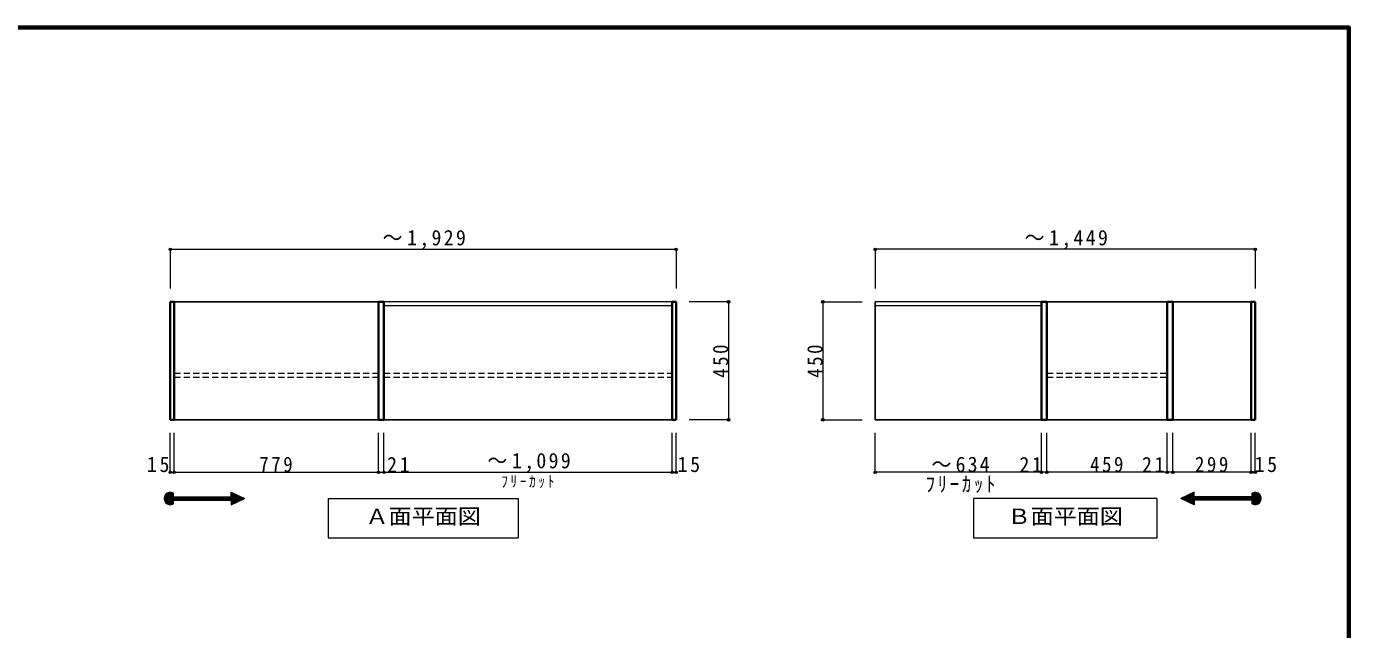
# Model space of a CAD drawing. Units: millimetres at full size, sheet at 1:20; details may follow other scales. Extents: x -3922 to 3878, y -2932 to 2722.
# Drawn here: x -1169 to 3878, y 423 to 2722 of the extents above; entities that cross this region are included whole.
import ezdxf
from ezdxf.enums import TextEntityAlignment as Align

# ---------------------------------------------------------------- set-up
doc = ezdxf.new("R2010")
doc.units = ezdxf.units.MM
doc.header["$LTSCALE"] = 20
doc.header["$PDMODE"] = 32
doc.header["$PDSIZE"] = 10
doc.linetypes.add('DASHED1', pattern=[1.8, 1.2, -0.6])
for name, color, linetype, lineweight in [('0-2', 2, 'Continuous', 35), ('0-3_固定棚', 3, 'Continuous', 25), ('0-6_パイプハンガー', 4, 'Continuous', 9), ('0-7_桟木・巾木', 7, 'Continuous', 18), ('0-A_文字', 7, 'Continuous', 18), ('0-B_寸法', 7, 'Continuous', 9), ('F-1_枠', 6, 'Continuous', 40)]:
    doc.layers.add(name, color=color, linetype=linetype, lineweight=lineweight)
doc.styles.add('ＭＳ ゴシック', font='')
doc.styles.get('ＭＳ ゴシック').set_extended_font_data('MS Gothic')

msp = doc.modelspace()

# ---------------------------------------------------------------- linework, layer by layer
at = {"layer": '0-2'}
for p, q in [((-620.18, 1222.73), (-620.18, 1672.73)), ((-620.18, 1672.73), (-605.18, 1672.73)), ((-605.18, 1222.73), (-605.18, 1672.73)), ((173.82, 1222.73), (173.82, 1672.73)), ((173.82, 1672.73), (194.82, 1672.73)), ((194.82, 1222.73), (194.82, 1672.73)), ((1293.82, 1222.73), (1293.82, 1672.73)), ((1293.82, 1672.73), (1308.82, 1672.73)), ((1308.82, 1222.73), (1308.82, 1672.73)), ((2723.82, 1672.73), (2702.82, 1672.73)), ((2702.82, 1222.73), (2702.82, 1672.73)), ((2723.82, 1222.73), (2723.82, 1672.73)), ((3203.82, 1672.73), (3182.82, 1672.73)), ((3182.82, 1222.73), (3182.82, 1672.73)), ((3203.82, 1222.73), (3203.82, 1672.73)), ((3517.82, 1672.73), (3502.82, 1672.73)), ((3517.82, 1222.73), (3517.82, 1672.73)), ((-620.18, 1222.73), (-605.18, 1222.73)), ((173.82, 1222.73), (194.82, 1222.73)), ((1293.82, 1222.73), (1308.82, 1222.73)), ((2723.82, 1222.73), (2702.82, 1222.73)), ((3203.82, 1222.73), (3182.82, 1222.73))]:
    msp.add_line(p, q, dxfattribs=at)
msp.add_lwpolyline([(3517.82, 1222.73), (3502.82, 1222.73), (3502.82, 1672.73)], dxfattribs=at)
at = {"layer": '0-3_固定棚'}
for p, q in [((-605.18, 1672.73), (173.82, 1672.73)), ((2068.82, 1672.73), (2068.82, 1222.73)), ((3182.82, 1672.73), (2723.82, 1672.73)), ((3502.82, 1672.73), (3203.82, 1672.73)), ((-605.18, 1222.73), (173.82, 1222.73)), ((1293.82, 1222.73), (194.82, 1222.73)), ((2702.82, 1222.73), (2068.82, 1222.73)), ((2723.82, 1222.73), (3182.82, 1222.73)), ((3203.82, 1222.73), (3502.82, 1222.73))]:
    msp.add_line(p, q, dxfattribs=at)
at = {"layer": '0-6_パイプハンガー', "linetype": 'DASHED1'}
for p, q in [((-605.18, 1400.22), (173.82, 1400.22)), ((-605.18, 1385.24), (173.82, 1385.24)), ((194.82, 1400.22), (1293.82, 1400.22)), ((194.82, 1385.24), (1293.82, 1385.24)), ((2723.82, 1400.22), (3182.82, 1400.22)), ((2723.82, 1385.24), (3182.82, 1385.24))]:
    msp.add_line(p, q, dxfattribs=at)
at = {"layer": '0-7_桟木・巾木'}
for p, q in [((194.82, 1672.73), (194.82, 1657.73)), ((1293.82, 1672.73), (194.82, 1672.73)), ((1293.82, 1657.73), (194.82, 1657.73)), ((2702.82, 1657.73), (2068.82, 1657.73))]:
    msp.add_line(p, q, dxfattribs=at)
msp.add_lwpolyline([(2702.82, 1672.73), (2068.82, 1672.73), (2068.82, 1657.73)], dxfattribs=at)
at = {"layer": '0-A_文字'}
for p, q in [((-643.79, 923.08), (-619.83, 899.12)), ((-643.64, 920.11), (-622.8, 899.27)), ((-643.6, 925.72), (-617.19, 899.31)), ((-643.17, 928.12), (-614.79, 899.74)), ((-642.98, 916.62), (-626.29, 899.93)), ((-642.54, 930.32), (-612.59, 900.37)), ((-641.74, 932.35), (-610.56, 901.17)), ((-641.23, 912.04), (-630.87, 901.68)), ((-640.8, 934.24), (-608.67, 902.11)), ((-639.72, 935.98), (-608.37, 904.64)), ((-638.51, 937.61), (-608.37, 907.47)), ((-637.19, 939.11), (-608.37, 910.3)), ((-635.74, 940.49), (-608.37, 913.12)), ((-634.17, 941.75), (-608.37, 915.95)), ((-632.48, 942.89), (-606.43, 916.84)), ((-630.65, 943.89), (-603.6, 916.84)), ((-628.69, 944.76), (-600.77, 916.84)), ((-626.57, 945.46), (-597.94, 916.84)), ((-624.26, 945.99), (-608.37, 930.09)), ((-621.74, 946.29), (-608.37, 932.92)), ((-618.93, 946.31), (-608.37, 935.75)), ((-615.71, 945.92), (-608.37, 938.58)), ((-611.75, 944.79), (-608.37, 941.41)), ((-608.37, 928.63), (-608.37, 943.18)), ((-608.37, 928.63), (-387.89, 928.63)), ((-606.91, 928.63), (-595.11, 916.84)), ((-604.08, 928.63), (-592.28, 916.84)), ((-601.25, 928.63), (-589.46, 916.84)), ((-598.42, 928.63), (-586.63, 916.84)), ((-595.59, 928.63), (-583.8, 916.84)), ((-592.77, 928.63), (-580.97, 916.84)), ((-589.94, 928.63), (-578.14, 916.84)), ((-587.11, 928.63), (-575.31, 916.84)), ((-584.28, 928.63), (-572.49, 916.84)), ((-581.45, 928.63), (-569.66, 916.84)), ((-578.62, 928.63), (-566.83, 916.84)), ((-575.79, 928.63), (-564, 916.84)), ((-572.97, 928.63), (-561.17, 916.84)), ((-570.14, 928.63), (-558.34, 916.84)), ((-567.31, 928.63), (-555.52, 916.84)), ((-564.48, 928.63), (-552.69, 916.84)), ((-561.65, 928.63), (-549.86, 916.84)), ((-558.82, 928.63), (-547.03, 916.84)), ((-556, 928.63), (-544.2, 916.84)), ((-553.17, 928.63), (-541.37, 916.84)), ((-550.34, 928.63), (-538.54, 916.84)), ((-547.51, 928.63), (-535.72, 916.84)), ((-544.68, 928.63), (-532.89, 916.84)), ((-541.85, 928.63), (-530.06, 916.84)), ((-539.02, 928.63), (-527.23, 916.84)), ((-536.2, 928.63), (-524.4, 916.84)), ((-533.37, 928.63), (-521.57, 916.84)), ((-530.54, 928.63), (-518.75, 916.84)), ((-527.71, 928.63), (-515.92, 916.84)), ((-524.88, 928.63), (-513.09, 916.84)), ((-522.05, 928.63), (-510.26, 916.84)), ((-519.23, 928.63), (-507.43, 916.84)), ((-516.4, 928.63), (-504.6, 916.84)), ((-513.57, 928.63), (-501.78, 916.84)), ((-510.74, 928.63), (-498.95, 916.84)), ((-507.91, 928.63), (-496.12, 916.84)), ((-505.08, 928.63), (-493.29, 916.84)), ((-502.26, 928.63), (-490.46, 916.84)), ((-499.43, 928.63), (-487.63, 916.84)), ((-496.6, 928.63), (-484.8, 916.84)), ((-493.77, 928.63), (-481.98, 916.84)), ((-490.94, 928.63), (-479.15, 916.84)), ((-488.11, 928.63), (-476.32, 916.84)), ((-485.28, 928.63), (-473.49, 916.84)), ((-482.46, 928.63), (-470.66, 916.84)), ((-479.63, 928.63), (-467.83, 916.84)), ((-476.8, 928.63), (-465.01, 916.84)), ((-473.97, 928.63), (-462.18, 916.84)), ((-471.14, 928.63), (-459.35, 916.84)), ((-468.31, 928.63), (-456.52, 916.84)), ((-465.49, 928.63), (-453.69, 916.84)), ((-462.66, 928.63), (-450.86, 916.84)), ((-459.83, 928.63), (-448.04, 916.84)), ((-457, 928.63), (-445.21, 916.84)), ((-454.17, 928.63), (-442.38, 916.84)), ((-451.34, 928.63), (-439.55, 916.84)), ((-448.52, 928.63), (-436.72, 916.84)), ((-445.69, 928.63), (-433.89, 916.84)), ((-442.86, 928.63), (-431.06, 916.84)), ((-440.03, 928.63), (-428.24, 916.84)), ((-437.2, 928.63), (-425.41, 916.84)), ((-434.37, 928.63), (-422.58, 916.84)), ((-431.54, 928.63), (-419.75, 916.84)), ((-428.72, 928.63), (-416.92, 916.84)), ((-425.89, 928.63), (-414.09, 916.84)), ((-423.06, 928.63), (-411.27, 916.84)), ((-420.23, 928.63), (-408.44, 916.84)), ((-417.4, 928.63), (-405.61, 916.84)), ((-414.57, 928.63), (-402.78, 916.84)), ((-411.75, 928.63), (-399.95, 916.84)), ((-408.92, 928.63), (-397.12, 916.84)), ((-406.09, 928.63), (-394.3, 916.84)), ((-403.26, 928.63), (-391.47, 916.84)), ((-400.43, 928.63), (-388.64, 916.84)), ((-397.6, 928.63), (-374.37, 905.4)), ((-394.78, 928.63), (-372.44, 906.3)), ((-391.95, 928.63), (-370.51, 907.19)), ((-389.12, 928.63), (-368.58, 908.09)), ((-387.89, 946.34), (-337.07, 922.73)), ((-387.89, 928.63), (-387.89, 946.34)), ((-387.89, 944.37), (-356.99, 913.48)), ((-387.89, 941.54), (-358.92, 912.58)), ((-387.89, 938.71), (-360.86, 911.68)), ((-387.89, 935.88), (-362.79, 910.78)), ((-387.89, 933.05), (-364.72, 909.89)), ((-387.89, 930.23), (-366.65, 908.99)), ((-387.89, 899.12), (-337.07, 922.73)), ((-387.89, 916.84), (-387.89, 899.12)), ((-387.89, 916.08), (-376.31, 904.5)), ((-387.89, 913.26), (-378.24, 903.61)), ((-387.89, 910.43), (-380.17, 902.71)), ((-386.29, 945.6), (-355.06, 914.37)), ((-381.01, 943.15), (-353.13, 915.27)), ((-375.73, 940.69), (-351.2, 916.17)), ((-370.44, 938.24), (-349.27, 917.06)), ((-365.16, 935.78), (-347.34, 917.96)), ((-359.88, 933.33), (-345.41, 918.86)), ((-354.6, 930.88), (-343.48, 919.76)), ((-349.31, 928.42), (-341.54, 920.65)), ((-344.03, 925.97), (-339.61, 921.55)), ((-338.75, 923.51), (-337.68, 922.45)), ((3143.32, 922.73), (3143.32, 772.73)), ((3285.53, 946.34), (3234.71, 922.73)), ((3285.53, 899.12), (3234.71, 922.73)), ((3236.39, 923.51), (3235.33, 922.45)), ((3241.67, 925.97), (3237.26, 921.55)), ((3246.96, 928.42), (3239.19, 920.65)), ((3252.24, 930.88), (3241.12, 919.76)), ((3257.52, 933.33), (3243.05, 918.86)), ((3262.81, 935.78), (3244.98, 917.96)), ((3268.09, 938.24), (3246.91, 917.06)), ((3273.37, 940.69), (3248.85, 916.17)), ((3278.66, 943.15), (3250.78, 915.27)), ((3283.94, 945.6), (3252.71, 914.37)), ((3285.53, 944.37), (3254.64, 913.48)), ((3285.53, 941.54), (3256.57, 912.58)), ((3285.53, 938.71), (3258.5, 911.68)), ((3285.53, 935.88), (3260.43, 910.78)), ((3285.53, 933.05), (3262.36, 909.89)), ((3285.53, 930.23), (3264.29, 908.99)), ((3286.76, 928.63), (3266.23, 908.09)), ((3289.59, 928.63), (3268.16, 907.19)), ((3292.42, 928.63), (3270.09, 906.3)), ((3295.25, 928.63), (3272.02, 905.4)), ((3285.53, 916.08), (3273.95, 904.5)), ((3285.53, 913.26), (3275.88, 903.61)), ((3285.53, 910.43), (3277.81, 902.71)), ((3285.53, 928.63), (3285.53, 946.34)), ((3506.02, 928.63), (3285.53, 928.63)), ((3285.53, 916.84), (3285.53, 899.12)), ((3298.08, 928.63), (3286.28, 916.84)), ((3300.91, 928.63), (3289.11, 916.84)), ((3303.73, 928.63), (3291.94, 916.84)), ((3306.56, 928.63), (3294.77, 916.84)), ((3309.39, 928.63), (3297.6, 916.84)), ((3312.22, 928.63), (3300.43, 916.84)), ((3315.05, 928.63), (3303.25, 916.84)), ((3317.88, 928.63), (3306.08, 916.84)), ((3320.7, 928.63), (3308.91, 916.84)), ((3323.53, 928.63), (3311.74, 916.84)), ((3326.36, 928.63), (3314.57, 916.84)), ((3329.19, 928.63), (3317.4, 916.84)), ((3332.02, 928.63), (3320.22, 916.84)), ((3334.85, 928.63), (3323.05, 916.84)), ((3337.68, 928.63), (3325.88, 916.84)), ((3340.5, 928.63), (3328.71, 916.84)), ((3343.33, 928.63), (3331.54, 916.84)), ((3346.16, 928.63), (3334.37, 916.84)), ((3348.99, 928.63), (3337.2, 916.84)), ((3351.82, 928.63), (3340.02, 916.84)), ((3354.65, 928.63), (3342.85, 916.84)), ((3357.47, 928.63), (3345.68, 916.84)), ((3360.3, 928.63), (3348.51, 916.84)), ((3363.13, 928.63), (3351.34, 916.84)), ((3365.96, 928.63), (3354.17, 916.84)), ((3368.79, 928.63), (3356.99, 916.84)), ((3371.62, 928.63), (3359.82, 916.84)), ((3374.44, 928.63), (3362.65, 916.84)), ((3377.27, 928.63), (3365.48, 916.84)), ((3380.1, 928.63), (3368.31, 916.84)), ((3382.93, 928.63), (3371.14, 916.84)), ((3385.76, 928.63), (3373.96, 916.84)), ((3388.59, 928.63), (3376.79, 916.84)), ((3391.42, 928.63), (3379.62, 916.84)), ((3394.24, 928.63), (3382.45, 916.84)), ((3397.07, 928.63), (3385.28, 916.84)), ((3399.9, 928.63), (3388.11, 916.84)), ((3402.73, 928.63), (3390.94, 916.84)), ((3405.56, 928.63), (3393.76, 916.84)), ((3408.39, 928.63), (3396.59, 916.84)), ((3411.21, 928.63), (3399.42, 916.84)), ((3414.04, 928.63), (3402.25, 916.84)), ((3416.87, 928.63), (3405.08, 916.84)), ((3419.7, 928.63), (3407.91, 916.84)), ((3422.53, 928.63), (3410.73, 916.84)), ((3425.36, 928.63), (3413.56, 916.84)), ((3428.18, 928.63), (3416.39, 916.84)), ((3431.01, 928.63), (3419.22, 916.84)), ((3433.84, 928.63), (3422.05, 916.84)), ((3436.67, 928.63), (3424.88, 916.84)), ((3439.5, 928.63), (3427.7, 916.84)), ((3442.33, 928.63), (3430.53, 916.84)), ((3445.16, 928.63), (3433.36, 916.84)), ((3447.98, 928.63), (3436.19, 916.84)), ((3450.81, 928.63), (3439.02, 916.84)), ((3453.64, 928.63), (3441.85, 916.84)), ((3456.47, 928.63), (3444.68, 916.84)), ((3459.3, 928.63), (3447.5, 916.84)), ((3462.13, 928.63), (3450.33, 916.84)), ((3464.95, 928.63), (3453.16, 916.84)), ((3467.78, 928.63), (3455.99, 916.84)), ((3470.61, 928.63), (3458.82, 916.84)), ((3473.44, 928.63), (3461.65, 916.84)), ((3476.27, 928.63), (3464.47, 916.84)), ((3479.1, 928.63), (3467.3, 916.84)), ((3481.93, 928.63), (3470.13, 916.84)), ((3484.75, 928.63), (3472.96, 916.84)), ((3487.58, 928.63), (3475.79, 916.84)), ((3490.41, 928.63), (3478.62, 916.84)), ((3493.24, 928.63), (3481.44, 916.84)), ((3496.07, 928.63), (3484.27, 916.84)), ((3498.9, 928.63), (3487.1, 916.84)), ((3501.72, 928.63), (3489.93, 916.84)), ((3504.55, 928.63), (3492.76, 916.84)), ((3524.21, 945.46), (3495.59, 916.84)), ((3526.34, 944.76), (3498.42, 916.84)), ((3528.3, 943.89), (3501.24, 916.84)), ((3530.12, 942.89), (3504.07, 916.84)), ((3516.58, 946.31), (3506.02, 935.75)), ((3519.39, 946.29), (3506.02, 932.92)), ((3521.91, 945.99), (3506.02, 930.09)), ((3513.35, 945.92), (3506.02, 938.58)), ((3509.4, 944.79), (3506.02, 941.41)), ((3506.02, 928.63), (3506.02, 943.18)), ((3531.82, 941.75), (3506.02, 915.95)), ((3533.38, 940.49), (3506.02, 913.12)), ((3534.83, 939.11), (3506.02, 910.3)), ((3536.16, 937.61), (3506.02, 907.47)), ((3537.36, 935.98), (3506.02, 904.64)), ((3538.44, 934.24), (3506.32, 902.11)), ((3539.39, 932.35), (3508.2, 901.17)), ((3540.18, 930.32), (3510.24, 900.37)), ((3540.81, 928.12), (3512.44, 899.74)), ((3541.24, 925.72), (3514.83, 899.31)), ((3541.43, 923.08), (3517.47, 899.12)), ((3541.29, 920.11), (3520.45, 899.27)), ((3540.63, 916.62), (3523.93, 899.93)), ((3538.87, 912.04), (3528.52, 901.68)), ((-387.89, 907.6), (-382.1, 901.81)), ((-387.89, 904.77), (-384.03, 900.91)), ((-387.89, 901.94), (-385.96, 900.02)), ((3285.53, 907.6), (3279.74, 901.81)), ((3285.53, 904.77), (3281.68, 900.91)), ((3285.53, 901.94), (3283.61, 900.02)), ((2443.32, 772.73), (3143.32, 772.73))]:
    msp.add_line(p, q, dxfattribs=at)
for points in [[(-608.37, 902.29), (-608.37, 916.84), (-387.89, 916.84)], [(-18.18, 922.73), (-18.18, 772.73), (706.82, 772.73)], [(-18.18, 922.73), (706.82, 922.73), (706.82, 772.73)], [(3143.32, 922.73), (2443.32, 922.73), (2443.32, 772.73)], [(3506.02, 902.29), (3506.02, 916.84), (3285.53, 916.84)]]:
    msp.add_lwpolyline(points, dxfattribs=at)
for centre, start, end in [((-620.18, 922.73), 60, 300), ((3517.82, 922.73), 240, 120)]:
    msp.add_arc(centre, 23.61, start, end, dxfattribs=at)
at = {"layer": '0-B_寸法', "color": 4}
for p, q in [((-620.18, 1872.73), (1308.82, 1872.73)), ((-620.18, 1872.73), (-620.18, 1722.73)), ((1308.82, 1872.73), (1308.82, 1722.73)), ((3517.82, 1872.73), (2068.82, 1872.73)), ((2068.82, 1872.73), (2068.82, 1722.73)), ((3517.82, 1872.73), (3517.82, 1722.73)), ((1508.82, 1672.73), (1358.82, 1672.73)), ((1508.82, 1672.73), (1508.82, 1222.73)), ((1868.82, 1672.73), (2018.82, 1672.73)), ((1868.82, 1672.73), (1868.82, 1222.73)), ((1508.82, 1222.73), (1358.82, 1222.73)), ((1868.82, 1222.73), (2018.82, 1222.73)), ((-620.18, 1022.73), (-620.18, 1172.73)), ((-605.18, 1022.73), (-605.18, 1172.73)), ((173.82, 1022.73), (173.82, 1172.73)), ((194.82, 1022.73), (194.82, 1172.73)), ((1293.82, 1022.73), (1293.82, 1172.73)), ((1308.82, 1022.73), (1308.82, 1172.73)), ((2068.82, 1022.73), (2068.82, 1172.73)), ((2702.82, 1022.73), (2702.82, 1172.73)), ((2723.82, 1022.73), (2723.82, 1172.73)), ((3182.82, 1022.73), (3182.82, 1172.73)), ((3203.82, 1022.73), (3203.82, 1172.73)), ((3502.82, 1022.73), (3502.82, 1172.73)), ((3517.82, 1022.73), (3517.82, 1172.73)), ((-620.18, 1022.73), (-605.18, 1022.73)), ((-605.18, 1022.73), (1293.82, 1022.73)), ((1293.82, 1022.73), (1308.82, 1022.73)), ((2702.82, 1022.73), (2068.82, 1022.73)), ((2723.82, 1022.73), (2702.82, 1022.73)), ((3182.82, 1022.73), (2723.82, 1022.73)), ((3203.82, 1022.73), (3182.82, 1022.73)), ((3502.82, 1022.73), (3203.82, 1022.73)), ((3517.82, 1022.73), (3502.82, 1022.73))]:
    msp.add_line(p, q, dxfattribs=at)
at = {"layer": '0-B_寸法'}
for p in [(-620.18, 1872.73), (1308.82, 1872.73), (2068.82, 1872.73), (3517.82, 1872.73), (1508.82, 1672.73), (1868.82, 1672.73), (1508.82, 1222.73), (1868.82, 1222.73), (-620.18, 1022.73), (-605.18, 1022.73), (173.82, 1022.73), (194.82, 1022.73), (1293.82, 1022.73), (1308.82, 1022.73), (2068.82, 1022.73), (2702.82, 1022.73), (2723.82, 1022.73), (3182.82, 1022.73), (3203.82, 1022.73), (3502.82, 1022.73), (3517.82, 1022.73)]:
    msp.add_point(p, dxfattribs=at)
at = {"layer": 'F-1_枠'}
for p, q in [((-3922.03, 2722.29), (3877.97, 2722.29)), ((-3922.03, 2718.96), (3877.97, 2718.96)), ((-3922.03, 2715.63), (3877.97, 2715.63)), ((3871.3, 2722.29), (3871.3, -2864.37)), ((3874.63, 2722.29), (3874.63, -2864.37)), ((3877.97, 2722.29), (3877.97, -2864.37))]:
    msp.add_line(p, q, dxfattribs=at)

# ---------------------------------------------------------------- texts
at = {"layer": '0-A_文字', "style": 'ＭＳ ゴシック', "width": 1.1}
for s, p in [('Ａ面平面図', (124.32, 807.73)), ('Ｂ面平面図', (2573.32, 807.73))]:
    msp.add_text(s, height=58.65, dxfattribs=at).set_placement(p, align=Align.BOTTOM_LEFT)
at = {"layer": '0-A_文字', "insert": (641.82, 962.73), "char_height": 43.99, "attachment_point": 7, "style": 'ＭＳ ゴシック'}
msp.add_mtext('\\T1.39;\\W0.85;ﾌﾘｰｶｯﾄ', dxfattribs=at)
at = {"layer": '0-B_寸法', "char_height": 58.65, "attachment_point": 7, "style": 'ＭＳ ゴシック'}
for s, insert in [('\\T1.23;\\W0.95;～1,929', (189.32, 1872.73)), ('\\T1.23;\\W0.95;～1,449', (2638.32, 1872.73)), ('\\T1.27;\\W0.95;15', (-709.66, 1022.73)), ('\\T1.27;\\W0.9;779', (-280.68, 1022.73)), ('\\T1.27;\\W0.95;21', (206.58, 1022.73)), ('\\T1.23;\\W0.95;～1,099', (589.32, 1022.73)), ('\\T1.27;\\W0.95;15', (1314.53, 1022.73)), ('\\T1.21;\\W0.95;～634', (2283.32, 1022.73)), ('\\T1.27;\\W0.95;21', (2618.56, 1022.73)), ('\\T1.27;\\W0.9;459', (2888.32, 1022.73)), ('\\T1.27;\\W0.95;21', (3086.2, 1022.73)), ('\\T1.27;\\W0.9;299', (3288.32, 1022.73)), ('\\T1.27;\\W0.95;15', (3515.51, 1022.73)), ('\\T1.28;\\W0.9;ﾌﾘｰｶｯﾄ', (2260.82, 943.86))]:
    msp.add_mtext(s, dxfattribs=dict(at, insert=insert))
at = {"layer": '0-B_寸法', "char_height": 58.65, "attachment_point": 7, "rotation": 90, "style": 'ＭＳ ゴシック'}
for insert in [(1508.82, 1382.73), (1868.82, 1382.73)]:
    msp.add_mtext('\\T1.27;\\W0.9;450', dxfattribs=dict(at, insert=insert))

doc.saveas('drawing.dxf')
